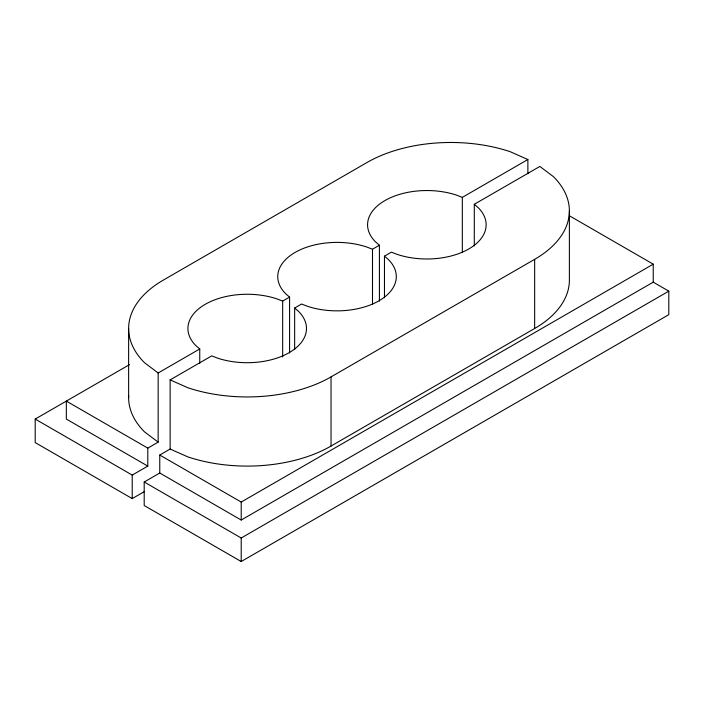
<?xml version="1.0" encoding="UTF-8"?>
<svg xmlns="http://www.w3.org/2000/svg" width="704" height="704" viewBox="0 0 704 704"><rect width="100%" height="100%" fill="white"/><g stroke="black" fill="none" stroke-linecap="round" stroke-linejoin="round"><path stroke-width="1.06" d="M144.584 491.462L132.22 498.599L35.2 442.587L35.2 419.074L129.483 364.646M147.787 448.114L147.787 466.101L66.343 419.074L66.343 401.095L147.787 448.114L158.154 442.13L158.154 372.979L199.751 348.964L195.853 345.602A59.286 34.232 0 0 1 205.278 304.286A59.286 34.232 0 0 1 276.839 298.848L282.665 301.092L289.582 297.106L285.683 293.735A59.286 34.232 0 0 1 295.108 252.419A59.286 34.232 0 0 1 366.67 246.981L372.495 249.234L379.412 245.238L375.514 241.877A59.286 34.232 0 0 1 384.938 200.561A59.286 34.232 0 0 1 456.5 195.122L462.326 197.366L527.877 159.526L527.877 173.791M170.13 449.046L170.13 379.896L211.728 355.881L217.554 358.125A59.286 34.232 0 0 0 289.115 352.686A59.286 34.232 0 0 0 298.54 311.37L294.65 308.009L301.558 304.014L307.384 306.266A59.286 34.232 0 0 0 378.946 300.828A59.286 34.232 0 0 0 388.37 259.512L384.472 256.142L391.389 252.155L397.214 254.399A59.286 34.232 0 0 0 468.776 248.961A59.286 34.232 0 0 0 478.201 207.645L474.302 204.283L539.854 166.434L553.494 176.704A118.571 68.455 0 0 1 534.653 259.336L534.653 328.486L331.038 446.046A118.571 68.455 0 0 1 187.915 456.922L170.13 449.046L159.764 455.03L159.764 473.009L241.208 520.036L653.233 282.154L668.8 291.148L668.8 314.662L241.208 561.528L144.197 505.516L144.197 482.002L159.764 473.009M35.2 419.074L132.22 475.086L147.787 466.101M170.13 379.896L187.915 387.772A118.571 68.455 0 0 0 331.038 376.895L534.653 259.336M159.764 455.03L241.208 502.058L653.233 264.176L653.233 282.154M144.197 482.002L241.208 538.014L668.8 291.148M527.877 159.526L510.101 151.65A118.571 68.455 0 0 0 366.969 162.527L163.354 280.078A118.571 68.455 0 0 0 144.514 362.718L158.154 372.979M569.598 215.89L653.233 264.176M158.154 442.13L144.514 431.869A118.571 68.455 0 0 1 128.682 395.542M569.386 210.927L569.386 280.086A118.571 68.455 0 0 1 534.653 328.486M474.302 204.283L474.302 245.907M462.326 197.366L462.326 252.138M384.472 256.142L384.472 297.774M379.412 245.238L379.412 301.11M372.495 249.234L372.495 304.005M331.038 376.895L331.038 446.046M294.65 308.009L294.65 349.633M289.582 297.106L289.582 352.968M282.665 301.092L282.665 356.963M241.208 502.058L241.208 520.036M241.208 538.014L241.208 561.528M199.751 348.964L199.751 363.202M132.22 475.086L132.22 498.599M128.63 328.486L128.63 397.637"/></g></svg>
